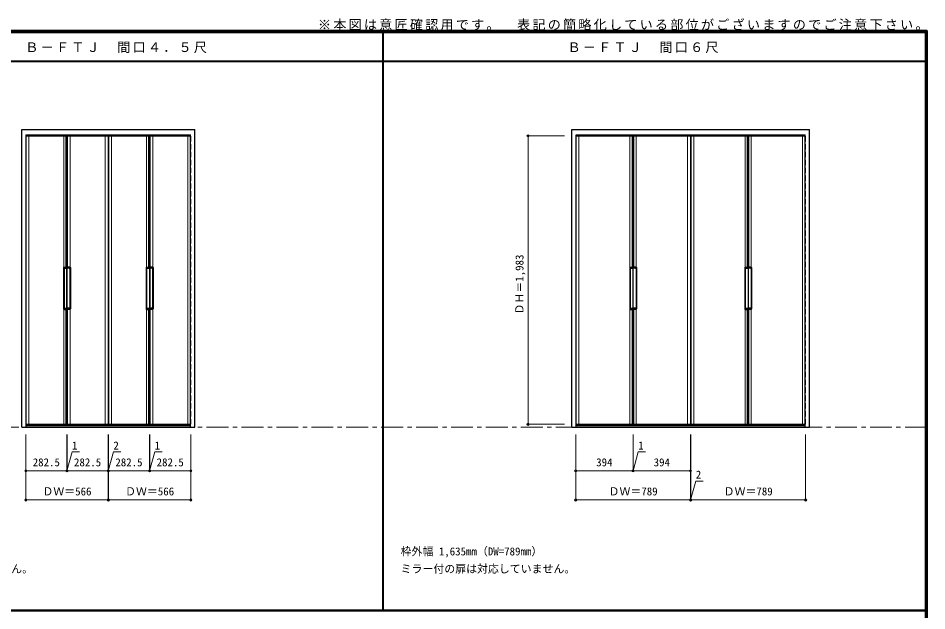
# Model space of a CAD drawing. Units: millimetres, scale not verified. Extents: x -6000 to 5700, y -4307 to 4260.
# Drawn here: x -546 to 5700, y 186 to 4260 of the extents above; entities that cross this region are included whole.
import ezdxf
from ezdxf.enums import TextEntityAlignment as Align

# ---------------------------------------------------------------- set-up
doc = ezdxf.new("R2010")
doc.units = ezdxf.units.MM
doc.header["$LTSCALE"] = 30
doc.header["$PDMODE"] = 32
doc.header["$PDSIZE"] = 15
doc.linetypes.add('CHAIN1', pattern=[8, 5, -1, 1, -1])
doc.linetypes.add('DASHED1', pattern=[1.8, 1.2, -0.6])
for name, color, linetype, lineweight in [('0-1_通り芯', 7, 'CHAIN1', 18), ('0-2_扉', 3, 'Continuous', 25), ('0-3_仕上げ', 7, 'Continuous', 18), ('0-4_枠', 3, 'Continuous', 25), ('0-B_寸法', 7, 'Continuous', 9), ('F-1_枠', 6, 'Continuous', 40)]:
    doc.layers.add(name, color=color, linetype=linetype, lineweight=lineweight)
doc.layers.add('0-A_文字', color=7, linetype='Continuous')
doc.styles.add('ＭＳ ゴシック', font='')
doc.styles.get('ＭＳ ゴシック').set_extended_font_data('MS Gothic')

msp = doc.modelspace()

# ---------------------------------------------------------------- linework, layer by layer
at = {"layer": '0-1_通り芯'}
msp.add_line((-5490, 1448), (5700, 1448), dxfattribs=at)
at = {"layer": '0-2_扉', "color": 4, "linetype": 'DASHED1', "lineweight": 9}
for p, q in [((-493, 1468.5), (-493, 3451.5)), ((-490.5, 3451.5), (-493, 3451.5)), ((638.5, 3451.5), (641, 3451.5)), ((641, 1468.5), (641, 3451.5)), ((3286.67, 1468.5), (3286.67, 3451.5)), ((3289.17, 3451.5), (3286.67, 3451.5)), ((4864.17, 3451.5), (4866.67, 3451.5)), ((4866.67, 1468.5), (4866.67, 3451.5)), ((-490.5, 1468.5), (-493, 1468.5)), ((638.5, 1468.5), (641, 1468.5)), ((3289.17, 1468.5), (3286.67, 1468.5)), ((4864.17, 1468.5), (4866.67, 1468.5))]:
    msp.add_line(p, q, dxfattribs=at)
at = {"layer": '0-2_扉'}
for p, q in [((-490.5, 3451.5), (-210.5, 3451.5)), ((-214.5, 2548.5), (-214.5, 3451.5)), ((-210.5, 1468.5), (-210.5, 3451.5)), ((-205.5, 2548.5), (-205.5, 3451.5)), ((73, 3451.5), (73, 1468.5)), ((75, 3451.5), (357.5, 3451.5)), ((75, 3451.5), (75, 1468.5)), ((353.5, 2548.5), (353.5, 3451.5)), ((357.5, 3451.5), (357.5, 1468.5)), ((358.5, 3451.5), (638.5, 3451.5)), ((358.5, 3451.5), (358.5, 1468.5)), ((362.5, 2548.5), (362.5, 3451.5)), ((3289.17, 3451.5), (3680.67, 3451.5)), ((3676.67, 2548.5), (3676.67, 3451.5)), ((3680.67, 1468.5), (3680.67, 3451.5)), ((3681.67, 3451.5), (4075.67, 3451.5)), ((3681.67, 1468.5), (3681.67, 3451.5)), ((3685.67, 2548.5), (3685.67, 3451.5)), ((4075.67, 3451.5), (4075.67, 1468.5)), ((4077.67, 3451.5), (4471.67, 3451.5)), ((4077.67, 3451.5), (4077.67, 1468.5)), ((4467.67, 2548.5), (4467.67, 3451.5)), ((4471.67, 3451.5), (4471.67, 1468.5)), ((4472.67, 3451.5), (4864.17, 3451.5)), ((4472.67, 3451.5), (4472.67, 1468.5)), ((4476.67, 2548.5), (4476.67, 3451.5)), ((-233.5, 2545.5), (-233.5, 2261.5)), ((-230.5, 2548.5), (-210.5, 2548.5)), ((-230.5, 2537.5), (-230.5, 2269.5)), ((-227.5, 2540.5), (-213.5, 2540.5)), ((-210.5, 2548.5), (-210.5, 2543.5)), ((-210.5, 2543.5), (-210.5, 2545)), ((-210.5, 2543.5), (-210.5, 2545)), ((-189.5, 2548.5), (-209.5, 2548.5)), ((-209.5, 2548.5), (-209.5, 2543.5)), ((-209.5, 2543.5), (-209.5, 2545)), ((-209.5, 2543.5), (-209.5, 2545)), ((-192.5, 2540.5), (-206.5, 2540.5)), ((-189.5, 2537.5), (-189.5, 2269.5)), ((-186.5, 2545.5), (-186.5, 2261.5)), ((334.5, 2545.5), (334.5, 2261.5)), ((337.5, 2548.5), (357.5, 2548.5)), ((337.5, 2537.5), (337.5, 2269.5)), ((340.5, 2540.5), (354.5, 2540.5)), ((357.5, 2548.5), (357.5, 2543.5)), ((357.5, 2543.5), (357.5, 2545)), ((357.5, 2543.5), (357.5, 2545)), ((378.5, 2548.5), (358.5, 2548.5)), ((358.5, 2548.5), (358.5, 2543.5)), ((358.5, 2543.5), (358.5, 2545)), ((358.5, 2543.5), (358.5, 2545)), ((375.5, 2540.5), (361.5, 2540.5)), ((378.5, 2537.5), (378.5, 2269.5)), ((381.5, 2545.5), (381.5, 2261.5)), ((3657.67, 2545.5), (3657.67, 2261.5)), ((3660.67, 2548.5), (3680.67, 2548.5)), ((3660.67, 2537.5), (3660.67, 2269.5)), ((3663.67, 2540.5), (3677.67, 2540.5)), ((3680.67, 2548.5), (3680.67, 2543.5)), ((3680.67, 2543.5), (3680.67, 2545)), ((3680.67, 2543.5), (3680.67, 2545)), ((3701.67, 2548.5), (3681.67, 2548.5)), ((3681.67, 2548.5), (3681.67, 2543.5)), ((3681.67, 2543.5), (3681.67, 2545)), ((3681.67, 2543.5), (3681.67, 2545)), ((3698.67, 2540.5), (3684.67, 2540.5)), ((3701.67, 2537.5), (3701.67, 2269.5)), ((3704.67, 2545.5), (3704.67, 2261.5)), ((4448.67, 2545.5), (4448.67, 2261.5)), ((4451.67, 2548.5), (4471.67, 2548.5)), ((4451.67, 2537.5), (4451.67, 2269.5)), ((4454.67, 2540.5), (4468.67, 2540.5)), ((4471.67, 2548.5), (4471.67, 2543.5)), ((4471.67, 2543.5), (4471.67, 2545)), ((4471.67, 2543.5), (4471.67, 2545)), ((4492.67, 2548.5), (4472.67, 2548.5)), ((4472.67, 2548.5), (4472.67, 2543.5)), ((4472.67, 2543.5), (4472.67, 2545)), ((4472.67, 2543.5), (4472.67, 2545)), ((4489.67, 2540.5), (4475.67, 2540.5)), ((4492.67, 2537.5), (4492.67, 2269.5)), ((4495.67, 2545.5), (4495.67, 2261.5)), ((-230.5, 2258.5), (-210.5, 2258.5)), ((-227.5, 2266.5), (-213.5, 2266.5)), ((-214.5, 1468.5), (-214.5, 2258.5)), ((-210.5, 2263.5), (-210.5, 2262)), ((-210.5, 2263.5), (-210.5, 2262)), ((-210.5, 2263.5), (-210.5, 2262)), ((-210.5, 2258.5), (-210.5, 2263.5)), ((-209.5, 2263.5), (-209.5, 2262)), ((-209.5, 2263.5), (-209.5, 2262)), ((-209.5, 2263.5), (-209.5, 2262)), ((-209.5, 2258.5), (-209.5, 2263.5)), ((-189.5, 2258.5), (-209.5, 2258.5)), ((-192.5, 2266.5), (-206.5, 2266.5)), ((-205.5, 1468.5), (-205.5, 2258.5)), ((337.5, 2258.5), (357.5, 2258.5)), ((340.5, 2266.5), (354.5, 2266.5)), ((353.5, 1468.5), (353.5, 2258.5)), ((357.5, 2263.5), (357.5, 2262)), ((357.5, 2263.5), (357.5, 2262)), ((357.5, 2263.5), (357.5, 2262)), ((357.5, 2258.5), (357.5, 2263.5)), ((358.5, 2263.5), (358.5, 2262)), ((358.5, 2263.5), (358.5, 2262)), ((358.5, 2263.5), (358.5, 2262)), ((358.5, 2258.5), (358.5, 2263.5)), ((378.5, 2258.5), (358.5, 2258.5)), ((375.5, 2266.5), (361.5, 2266.5)), ((362.5, 1468.5), (362.5, 2258.5)), ((3660.67, 2258.5), (3680.67, 2258.5)), ((3663.67, 2266.5), (3677.67, 2266.5)), ((3676.67, 1468.5), (3676.67, 2258.5)), ((3680.67, 2263.5), (3680.67, 2262)), ((3680.67, 2263.5), (3680.67, 2262)), ((3680.67, 2263.5), (3680.67, 2262)), ((3680.67, 2258.5), (3680.67, 2263.5)), ((3681.67, 2263.5), (3681.67, 2262)), ((3681.67, 2263.5), (3681.67, 2262)), ((3681.67, 2263.5), (3681.67, 2262)), ((3681.67, 2258.5), (3681.67, 2263.5)), ((3701.67, 2258.5), (3681.67, 2258.5)), ((3698.67, 2266.5), (3684.67, 2266.5)), ((3685.67, 1468.5), (3685.67, 2258.5)), ((4451.67, 2258.5), (4471.67, 2258.5)), ((4454.67, 2266.5), (4468.67, 2266.5)), ((4467.67, 1468.5), (4467.67, 2258.5)), ((4471.67, 2263.5), (4471.67, 2262)), ((4471.67, 2263.5), (4471.67, 2262)), ((4471.67, 2263.5), (4471.67, 2262)), ((4471.67, 2258.5), (4471.67, 2263.5)), ((4472.67, 2263.5), (4472.67, 2262)), ((4472.67, 2263.5), (4472.67, 2262)), ((4472.67, 2263.5), (4472.67, 2262)), ((4472.67, 2258.5), (4472.67, 2263.5)), ((4492.67, 2258.5), (4472.67, 2258.5)), ((4489.67, 2266.5), (4475.67, 2266.5)), ((4476.67, 1468.5), (4476.67, 2258.5)), ((-490.5, 1468.5), (-210.5, 1468.5)), ((-209.5, 1468.5), (73, 1468.5)), ((75, 1468.5), (357.5, 1468.5)), ((358.5, 1468.5), (638.5, 1468.5)), ((3289.17, 1468.5), (3680.67, 1468.5)), ((3681.67, 1468.5), (4075.67, 1468.5)), ((4077.67, 1468.5), (4471.67, 1468.5)), ((4472.67, 1468.5), (4864.17, 1468.5))]:
    msp.add_line(p, q, dxfattribs=at)
msp.add_lwpolyline([(-209.5, 1468.5), (-209.5, 3451.5), (73, 3451.5)], dxfattribs=at)
for centre, start, end in [((-230.5, 2545.5), 90, 180), ((-227.5, 2537.5), 90, 180), ((-213.5, 2543.5), 270, 0), ((-206.5, 2543.5), 180, 270), ((-192.5, 2537.5), 0, 90), ((-189.5, 2545.5), 0, 90), ((337.5, 2545.5), 90, 180), ((340.5, 2537.5), 90, 180), ((354.5, 2543.5), 270, 0), ((361.5, 2543.5), 180, 270), ((375.5, 2537.5), 0, 90), ((378.5, 2545.5), 0, 90), ((3660.67, 2545.5), 90, 180), ((3663.67, 2537.5), 90, 180), ((3677.67, 2543.5), 270, 0), ((3684.67, 2543.5), 180, 270), ((3698.67, 2537.5), 0, 90), ((3701.67, 2545.5), 0, 90), ((4451.67, 2545.5), 90, 180), ((4454.67, 2537.5), 90, 180), ((4468.67, 2543.5), 270, 0), ((4475.67, 2543.5), 180, 270), ((4489.67, 2537.5), 0, 90), ((4492.67, 2545.5), 0, 90), ((-230.5, 2261.5), 180, 270), ((-227.5, 2269.5), 180, 270), ((-213.5, 2263.5), 0, 90), ((-206.5, 2263.5), 90, 180), ((-192.5, 2269.5), 270, 0), ((-189.5, 2261.5), 270, 0), ((337.5, 2261.5), 180, 270), ((340.5, 2269.5), 180, 270), ((354.5, 2263.5), 0, 90), ((361.5, 2263.5), 90, 180), ((375.5, 2269.5), 270, 0), ((378.5, 2261.5), 270, 0), ((3660.67, 2261.5), 180, 270), ((3663.67, 2269.5), 180, 270), ((3677.67, 2263.5), 0, 90), ((3684.67, 2263.5), 90, 180), ((3698.67, 2269.5), 270, 0), ((3701.67, 2261.5), 270, 0), ((4451.67, 2261.5), 180, 270), ((4454.67, 2269.5), 180, 270), ((4468.67, 2263.5), 0, 90), ((4475.67, 2263.5), 90, 180), ((4489.67, 2269.5), 270, 0), ((4492.67, 2261.5), 270, 0)]:
    msp.add_arc(centre, 3, start, end, dxfattribs=at)
at = {"layer": '0-3_仕上げ'}
for p, q in [((-472, 1468.5), (-472, 3451.5)), ((-231.5, 2548.5), (-231.5, 3451.5)), ((-188.5, 2548.33), (-188.5, 3451.5)), ((52, 1468.5), (52, 3451.5)), ((96, 1468.5), (96, 3451.5)), ((336.5, 2548.5), (336.5, 3451.5)), ((379.5, 2548.33), (379.5, 3451.5)), ((620, 1468.5), (620, 3451.5)), ((3307.67, 1468.5), (3307.67, 3451.5)), ((3659.67, 2548.5), (3659.67, 3451.5)), ((3702.67, 2548.33), (3702.67, 3451.5)), ((4054.67, 3451.5), (4054.67, 1468.5)), ((4098.67, 3451.5), (4098.67, 1468.5)), ((4450.67, 2548.5), (4450.67, 3451.5)), ((4493.67, 2548.33), (4493.67, 3451.5)), ((4845.67, 1468.5), (4845.67, 3451.5)), ((-231.5, 1468.5), (-231.5, 2258.5)), ((-188.5, 1468.5), (-188.5, 2258.67)), ((336.5, 1468.5), (336.5, 2258.5)), ((379.5, 1468.5), (379.5, 2258.67)), ((3659.67, 1468.5), (3659.67, 2258.5)), ((3702.67, 1468.5), (3702.67, 2258.67)), ((4450.67, 1468.5), (4450.67, 2258.5)), ((4493.67, 1468.5), (4493.67, 2258.67))]:
    msp.add_line(p, q, dxfattribs=at)
at = {"layer": '0-4_枠'}
for p, q in [((-520.5, 3495), (668.5, 3495)), ((-520.5, 1448), (-520.5, 3495)), ((-490.5, 3459), (638.5, 3459)), ((-490.5, 1448), (-490.5, 3459)), ((638.5, 1448), (638.5, 3459)), ((668.5, 1448), (668.5, 3495)), ((3259.17, 1448), (3259.17, 3495)), ((3259.17, 3495), (4894.17, 3495)), ((3289.17, 1448), (3289.17, 3459)), ((3289.17, 3459), (4864.17, 3459)), ((4864.17, 1448), (4864.17, 3459)), ((4894.17, 1448), (4894.17, 3495)), ((-520.5, 1448), (668.5, 1448)), ((-490.5, 1460), (638.5, 1460)), ((3259.17, 1448), (4894.17, 1448)), ((3289.17, 1460), (4864.17, 1460))]:
    msp.add_line(p, q, dxfattribs=at)
at = {"layer": '0-B_寸法', "color": 4}
for p, q in [((2959.17, 3451.5), (2959.17, 1468.5)), ((2959.17, 3451.5), (3209.17, 3451.5)), ((2959.17, 1468.5), (3209.17, 1468.5)), ((-493, 948), (-493, 1398)), ((-210.5, 1148), (-210.5, 1398)), ((73, 948), (73, 1398)), ((75, 948), (75, 1398)), ((357.5, 1148), (357.5, 1398)), ((641, 948), (641, 1398)), ((3286.67, 948), (3286.67, 1398)), ((4075.67, 948), (4075.67, 1398)), ((74, 1148), (108.95, 1278.43)), ((108.95, 1278.43), (159.73, 1278.43)), ((-493, 1148), (-210.5, 1148)), ((-209.5, 1148), (73, 1148)), ((73, 1148), (75, 1148)), ((75, 1148), (357.5, 1148)), ((358.5, 1148), (641, 1148)), ((3681.67, 1148), (4075.67, 1148)), ((-493, 948), (73, 948)), ((75, 948), (641, 948)), ((3286.67, 948), (4075.67, 948))]:
    msp.add_line(p, q, dxfattribs=at)
for points in [[(-210.5, 1148), (-209.5, 1148), (-209.5, 1398)], [(357.5, 1148), (358.5, 1148), (358.5, 1398)], [(3286.67, 1148), (3680.67, 1148), (3680.67, 1398)], [(3680.67, 1148), (3681.67, 1148), (3681.67, 1398)], [(4075.67, 948), (4077.67, 948), (4077.67, 1398)], [(4077.67, 948), (4866.67, 948), (4866.67, 1398)], [(-210, 1148), (-175.05, 1278.43), (-124.27, 1278.43)], [(358, 1148), (392.95, 1278.43), (443.73, 1278.43)], [(3681.17, 1148), (3716.11, 1278.43), (3766.9, 1278.43)], [(4076.67, 948), (4111.61, 1078.43), (4162.4, 1078.43)]]:
    msp.add_lwpolyline(points, dxfattribs=at)
at = {"layer": '0-B_寸法'}
for p in [(2959.17, 3451.5), (2959.17, 1468.5), (-493, 1148), (-210.5, 1148), (-209.5, 1148), (73, 1148), (75, 1148), (357.5, 1148), (358.5, 1148), (641, 1148), (3286.67, 1148), (3680.67, 1148), (3681.67, 1148), (4075.67, 1148), (-493, 948), (73, 948), (75, 948), (641, 948), (3286.67, 948), (4075.67, 948), (4077.67, 948), (4866.67, 948)]:
    msp.add_point(p, dxfattribs=at)
at = {"layer": 'F-1_枠'}
for p, q in [((-6000, 4175), (5700, 4175)), ((-6000, 4170), (5700, 4170)), ((-6000, 4165), (5700, 4165)), ((1963.33, 190.5), (1963.33, 4175)), ((5690, 4175), (5690, -4205)), ((5695, 4175), (5695, -4205)), ((5700, 4175), (5700, -4205)), ((-6000, 3965), (5700, 3965)), ((-6000, 190.5), (5700, 190.5)), ((-6000, 187.5), (5700, 187.5))]:
    msp.add_line(p, q, dxfattribs=at)

# ---------------------------------------------------------------- texts
at = {"layer": '0-A_文字', "style": 'ＭＳ ゴシック'}
for s, p in [('枠外幅 1,635mm（DW=789mm）', (2083.33, 550.5)), ('ミラー付の扉は対応していません。', (-1643.33, 430.5)), ('ミラー付の扉は対応していません。', (2083.33, 430.5))]:
    msp.add_text(s, height=54.99, dxfattribs=at).set_placement(p, align=Align.BOTTOM_LEFT)
at = {"layer": '0-A_文字', "char_height": 65.98, "attachment_point": 7, "style": 'ＭＳ ゴシック'}
for s, insert in [('\\T1.17;※本図は意匠確認用です。\u3000表記の簡略化している部位がございますのでご注意下さい。', (1515, 4175)), ('\\T1.17;Ｂ－ＦＴＪ\u3000間口４．５尺', (-496.25, 4020)), ('\\T1.17;Ｂ－ＦＴＪ\u3000間口６尺', (3230.42, 4020))]:
    msp.add_mtext(s, dxfattribs=dict(at, insert=insert))
at = {"layer": '0-B_寸法', "style": 'ＭＳ ゴシック'}
msp.add_text('ＤＨ＝1,983', height=54.99, rotation=90, dxfattribs=at).set_placement((2944.17, 2223.25), align=Align.BOTTOM_LEFT)
for s, p in [('1', (-175.05, 1278.43)), ('2', (108.95, 1278.43)), ('1', (392.95, 1278.43)), ('1', (3716.11, 1278.43)), ('282.5', (-445.5, 1163)), ('282.5', (-162, 1163)), ('282.5', (122.5, 1163)), ('282.5', (406, 1163)), ('394', (3427.42, 1163)), ('394', (3822.42, 1163)), ('2', (4111.61, 1078.43)), ('ＤＷ＝566', (-378.75, 963)), ('ＤＷ＝566', (189.25, 963)), ('ＤＷ＝789', (3512.42, 963)), ('ＤＷ＝789', (4303.42, 963))]:
    msp.add_text(s, height=54.99, dxfattribs=at).set_placement(p, align=Align.BOTTOM_LEFT)

doc.saveas('drawing.dxf')
